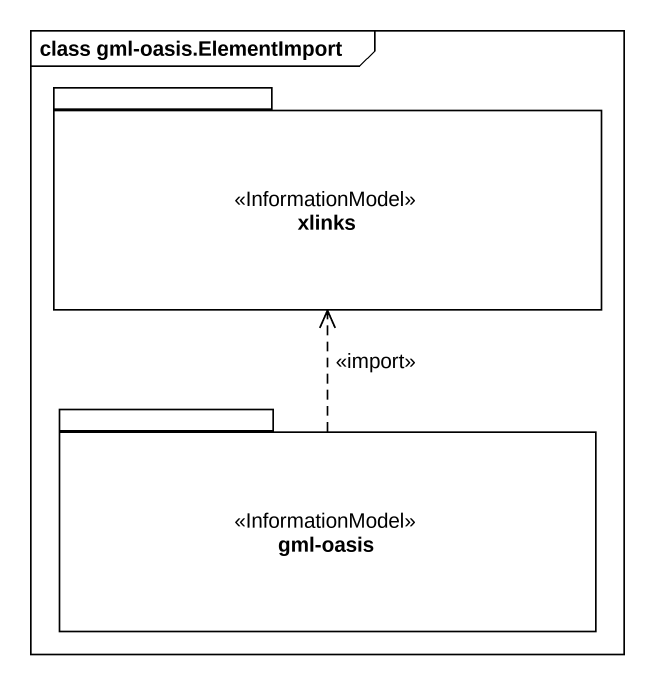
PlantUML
@startuml
mainframe class gml-oasis.ElementImport
package xlinks <<InformationModel>> {
}
package "gml-oasis" as gml_oasis <<InformationModel>> {
}
gml_oasis .up.> xlinks : <<import>>
@enduml
